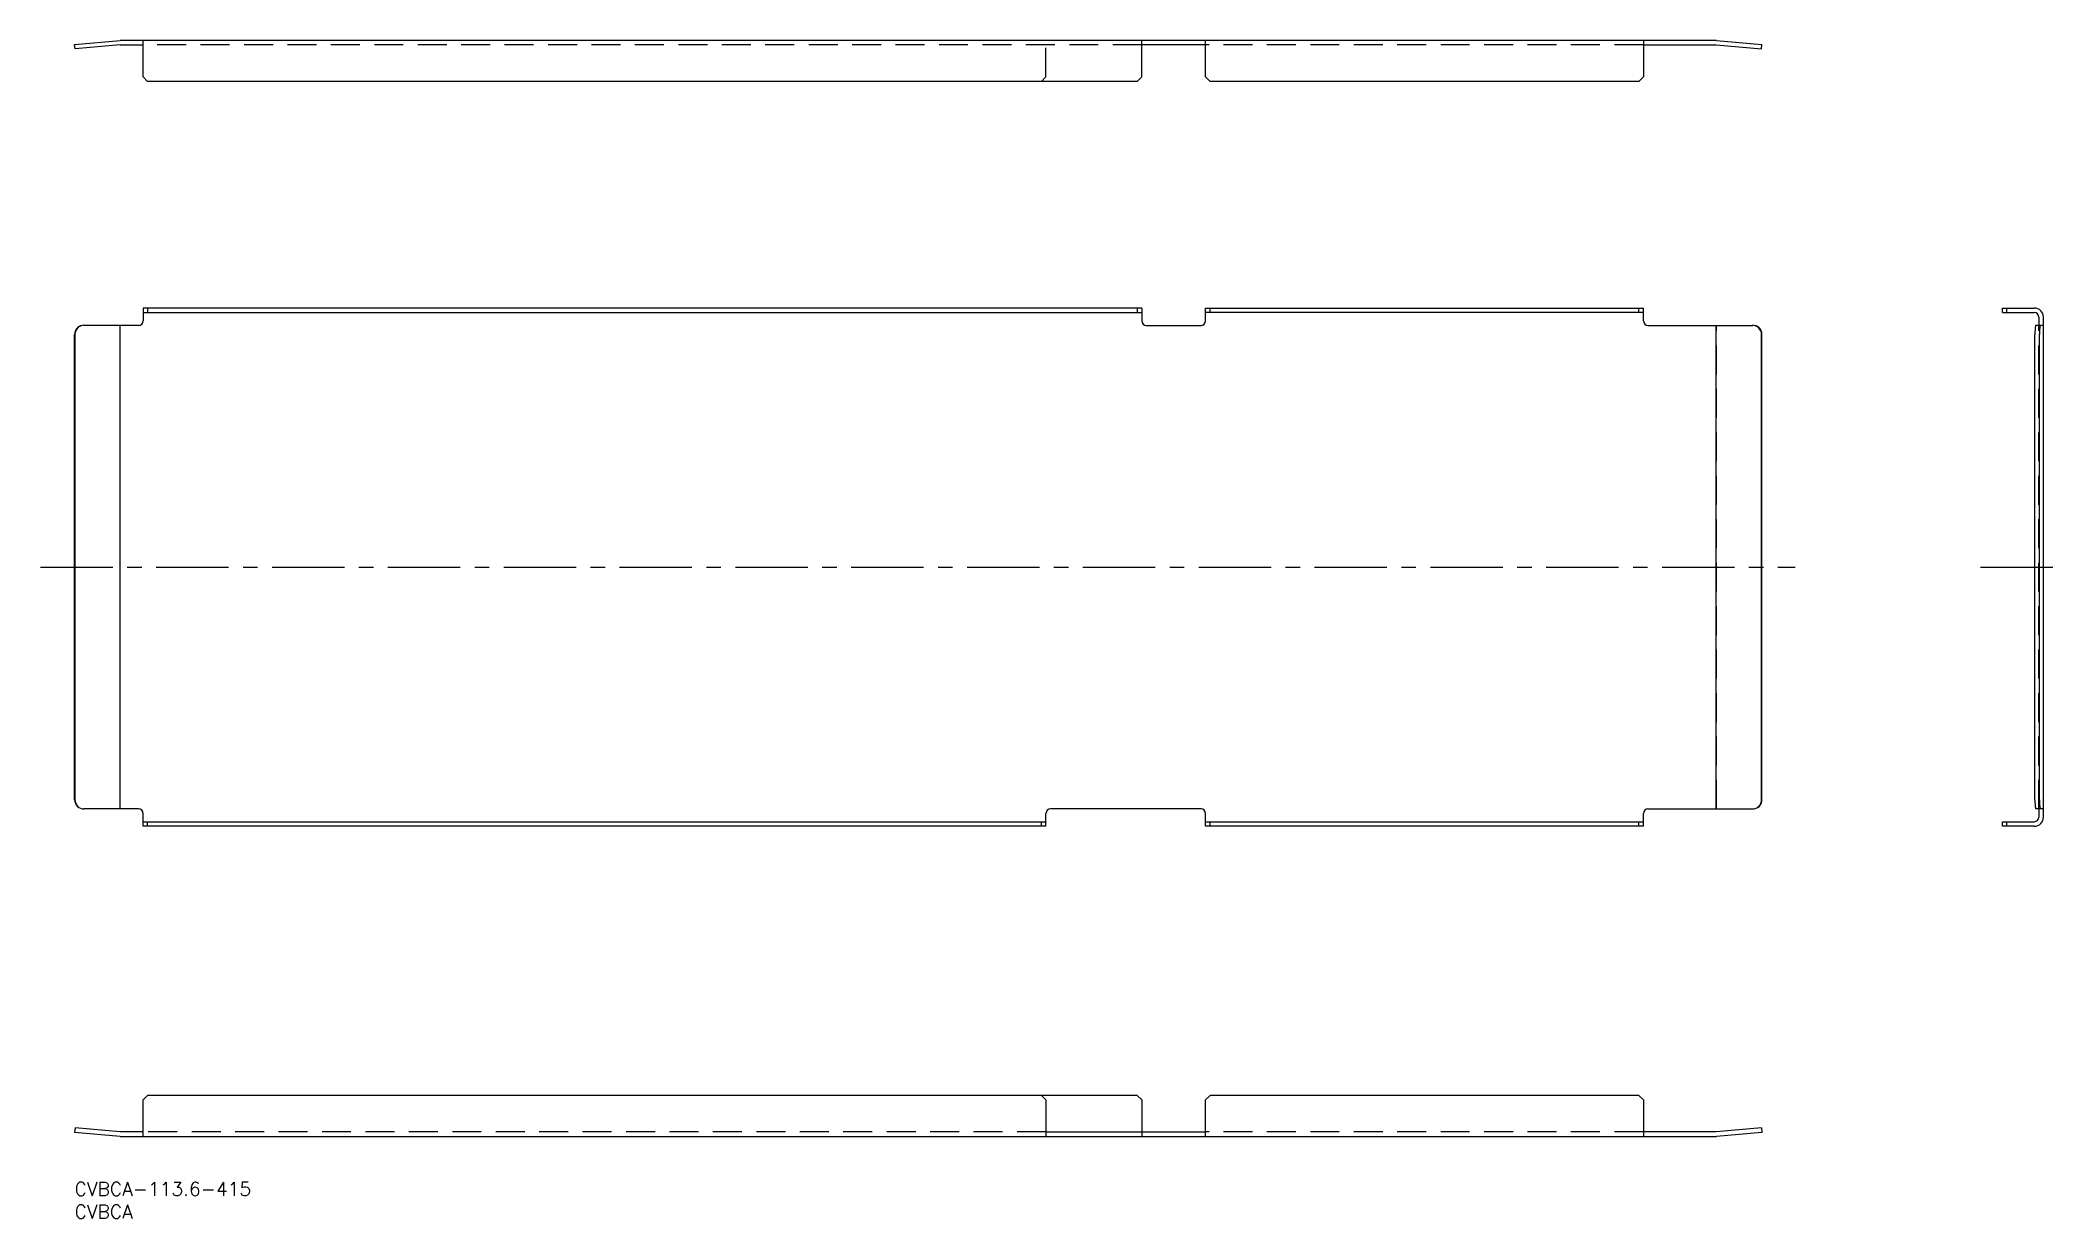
# Model space of a CAD drawing. Extents: x -8 to 435, y -8 to 250.
import ezdxf

# ---------------------------------------------------------------- set-up
doc = ezdxf.new("R2010")
doc.units = 0
doc.header["$LTSCALE"] = 0.5
doc.linetypes.add('CENTER', pattern=[50.8, 31.75, -6.35, 6.35, -6.35])
doc.linetypes.add('DASHED', pattern=[19.05, 12.7, -6.35])
for name, color, linetype in [('MSM_CENTER', 1, 'CENTER'), ('MSM_CONTINUOUS', 7, 'CONTINUOUS'), ('MSM_DASHED', 4, 'DASHED'), ('MSM_PART_NUMBER', 7, 'CONTINUOUS')]:
    doc.layers.add(name, color=color, linetype=linetype)
doc.styles.get("Standard").update_dxf_attribs({"font": 'txt.shx', "height": 3, "bigfont": 'bigfont.shx'})

msp = doc.modelspace()

# ---------------------------------------------------------------- linework, layer by layer
at = {"layer": 'MSM_CENTER'}
for p, q in [((-7.51, 134.81), (377.29, 134.81)), ((417.94, 134.81), (435.27, 134.81))]:
    msp.add_line(p, q, dxfattribs=at)
at = {"layer": 'MSM_CONTINUOUS'}
for p, q in [((0, 249.41), (9.96, 250.28)), ((0.09, 248.41), (0, 249.41)), ((10.01, 249.28), (0.09, 248.41)), ((360.04, 250.28), (9.96, 250.28)), ((10.01, 249.28), (15, 249.28)), ((15, 242.28), (15, 250.28)), ((234, 242.28), (234, 250.28)), ((248, 249.28), (234, 249.28)), ((248, 242.28), (248, 250.28)), ((344, 250.28), (344, 242.28)), ((344, 249.28), (359.99, 249.28)), ((359.99, 249.28), (369.91, 248.41)), ((360.04, 250.28), (370, 249.41)), ((369.91, 248.41), (370, 249.41)), ((16, 241.28), (15, 242.28)), ((233, 241.28), (16, 241.28)), ((234, 242.28), (233, 241.28)), ((248, 242.28), (249, 241.28)), ((343, 241.28), (249, 241.28)), ((343, 241.28), (344, 242.28)), ((234, 191.61), (15, 191.61)), ((15, 191.61), (15, 188.81)), ((15, 190.61), (234, 190.61)), ((16, 191.61), (16, 190.61)), ((233, 191.61), (233, 190.61)), ((234, 191.61), (234, 188.81)), ((248, 191.61), (344, 191.61)), ((248, 188.81), (248, 191.61)), ((344, 190.61), (248, 190.61)), ((249, 190.61), (249, 191.61)), ((343, 190.61), (343, 191.61)), ((344, 188.81), (344, 191.61)), ((422.72, 191.61), (429.72, 191.61)), ((422.72, 190.61), (422.72, 191.61)), ((422.72, 190.61), (429.72, 190.61)), ((423.72, 190.61), (423.72, 191.61)), ((14, 187.81), (1.99, 187.81)), ((10.01, 81.81), (10.01, 187.81)), ((235, 187.81), (247, 187.81)), ((345, 187.81), (368.01, 187.81)), ((359.99, 81.81), (359.99, 187.81)), ((431.72, 187.81), (430.02, 187.81)), ((430.72, 189.61), (430.72, 187.81)), ((431.72, 80.01), (431.72, 189.61)), ((0.09, 185.81), (0, 185.81)), ((0, 83.81), (0, 185.81)), ((0.09, 83.81), (0.09, 185.81)), ((369.91, 83.81), (369.91, 185.81)), ((369.91, 185.81), (370, 185.81)), ((370, 83.81), (370, 185.81)), ((429.85, 83.81), (429.85, 185.81)), ((430.85, 83.81), (430.85, 185.81)), ((0.09, 83.81), (0, 83.81)), ((14, 81.81), (1.99, 81.81)), ((15, 78.01), (15, 80.81)), ((213, 78.01), (213, 80.81)), ((247, 81.81), (214, 81.81)), ((248, 78.01), (248, 80.81)), ((344, 78.01), (344, 80.81)), ((345, 81.81), (368.01, 81.81)), ((369.91, 83.81), (370, 83.81)), ((431.72, 81.81), (430.02, 81.81)), ((430.72, 81.81), (430.72, 80.01)), ((15, 79.01), (213, 79.01)), ((213, 78.01), (15, 78.01)), ((16, 78.01), (16, 79.01)), ((212, 78.01), (212, 79.01)), ((248, 79.01), (344, 79.01)), ((344, 78.01), (248, 78.01)), ((249, 78.01), (249, 79.01)), ((343, 78.01), (343, 79.01)), ((422.72, 79.01), (429.72, 79.01)), ((422.72, 78.01), (422.72, 79.01)), ((429.72, 78.01), (422.72, 78.01)), ((423.72, 78.01), (423.72, 79.01)), ((16, 19), (15, 18)), ((15, 10), (15, 18)), ((233, 19), (16, 19)), ((213, 18), (212, 19)), ((213, 18), (213, 10)), ((233, 19), (234, 18)), ((234, 18), (234, 11)), ((249, 19), (248, 18)), ((248, 10), (248, 18)), ((343, 19), (249, 19)), ((344, 18), (343, 19)), ((344, 18), (344, 10)), ((0.09, 11.87), (0, 10.87)), ((9.96, 10), (0, 10.87)), ((10.01, 11), (0.09, 11.87)), ((9.96, 10), (360.04, 10)), ((15, 11), (10.01, 11)), ((213, 11), (248, 11)), ((359.99, 11), (344, 11)), ((369.91, 11.87), (359.99, 11)), ((370, 10.87), (360.04, 10)), ((369.91, 11.87), (370, 10.87))]:
    msp.add_line(p, q, dxfattribs=at)
for centre, radius, start, end in [((429.72, 189.61), 2, 0, 90), ((429.72, 189.61), 1, 0, 90), ((2, 185.82), 2, 87.7024, 180.0634), ((2.08, 185.82), 2, 90.1258, 180.0925), ((14, 188.81), 1, 270, 0), ((235, 188.81), 1, 180, 270), ((247, 188.81), 1, 270, 0), ((345, 188.81), 1, 180, 270), ((368, 185.82), 2, 359.9755, 92.2711), ((367.91, 185.82), 2, 359.9557, 89.8434), ((438.39, 186.08), 8.54, 168.257, 181.7547), ((439.41, 186.08), 8.57, 168.2819, 181.7409), ((2, 83.81), 2, 179.9304, 272.3047), ((2.08, 83.81), 2, 179.8998, 269.8828), ((14, 80.81), 1, 0, 90), ((214, 80.81), 1, 90, 180), ((247, 80.81), 1, 0, 90), ((345, 80.81), 1, 90, 180), ((367.92, 83.81), 2, 270.1042, 0.1005), ((368, 83.81), 2, 267.6602, 0.0942), ((429.72, 80.01), 2, 270, 0), ((429.72, 80.01), 1, 270, 0), ((438.39, 83.55), 8.54, 178.2453, 191.743), ((439.41, 83.55), 8.57, 178.2591, 191.7181)]:
    msp.add_arc(centre, radius, start, end, dxfattribs=at)
at = {"layer": 'MSM_DASHED'}
for p, q in [((234, 249.28), (15, 249.28)), ((213, 242.28), (213, 250.28)), ((344, 249.28), (248, 249.28)), ((212, 241.28), (213, 242.28)), ((9.96, 81.81), (9.96, 187.81)), ((360.04, 81.81), (360.04, 187.81)), ((430.72, 81.81), (430.72, 187.81)), ((213, 11), (15, 11)), ((234, 11), (234, 10)), ((344, 11), (248, 11))]:
    msp.add_line(p, q, dxfattribs=at)

# ---------------------------------------------------------------- texts
at = {"layer": 'MSM_PART_NUMBER'}
for s, p in [('CVBCA-113.6-415', (0, -3)), ('CVBCA', (0, -8))]:
    msp.add_text(s, height=3, dxfattribs=at).set_placement(p)

doc.saveas('drawing.dxf')
